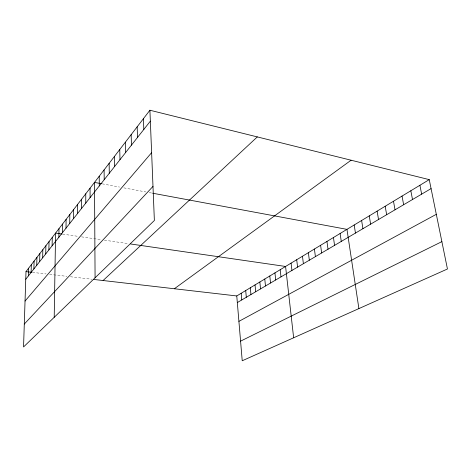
<?xml version="1.0" encoding="UTF-8"?>
<svg xmlns="http://www.w3.org/2000/svg" width="471" height="471" viewBox="0 0 471 471"><rect width="100%" height="100%" fill="white"/><g stroke="black" fill="none" stroke-linecap="round" stroke-linejoin="round"><path stroke-width="0.35" stroke-dasharray="2.35 1.77" d="M32.499 272.373L46.076 273.945M49.585 274.346L66.964 276.353M70.379 276.748L91.757 279.215M62.608 234.111L77.886 236.324M81.512 236.848L101.601 239.763M104.415 240.175L128.63 243.684M102.219 183.837L119.54 187.064M123.838 187.858L145.763 191.938M149.219 192.58L151.986 193.098"/><path stroke-width="0.71" d="M81.583 208.417L81.595 199.209M77.515 213.581L77.55 204.479M73.564 218.591L73.623 209.595M69.732 223.454L69.808 214.564M66.011 228.182L66.099 219.392M62.39 232.774L62.496 224.09M58.869 237.237L58.993 228.653M54.212 317.307L55.584 233.092L61.907 234.005M52.116 245.803L52.269 237.408M48.878 249.918L49.043 241.611M45.716 253.922L45.899 245.709M42.643 257.825L42.837 249.701M39.646 261.623L39.852 253.586M36.726 265.332L36.938 257.378M31.104 272.468L31.333 264.673M33.883 268.941L34.106 261.069M28.395 275.906L28.637 268.193M149.908 110.232L25.999 271.626L23.55 346.95L154.37 220.475L149.908 110.232L429.246 179.628L447.45 268.994L242.229 360.768L236.766 295.953L429.246 179.628M25.752 279.256L150.349 121.159M25.045 301.046L151.627 152.651M24.298 324.054L152.993 186.398M103.084 280.522L257.307 136.908M174.352 288.752L351.107 160.211M237.319 302.559L431.077 188.6M238.909 321.363L436.317 214.317M240.575 341.151L441.88 241.635M25.999 271.626L31.775 272.291M93.906 279.462L236.766 295.953M130.673 243.984L285.579 266.456L293.645 337.778M101.518 183.708L94.5 182.407L95.083 277.796M152.675 193.222L346.956 229.359L358.896 308.593M419.902 185.274L421.657 194.14M410.836 190.755L412.514 199.516M402.034 196.071L403.647 204.732M393.485 201.241L395.028 209.801M385.178 206.257L386.662 214.723M377.106 211.138L378.531 219.51M369.258 215.883L370.618 224.155M361.622 220.499L362.929 228.682M354.192 224.985L355.446 233.08M340.115 233.492L341.275 241.417M333.45 237.525L334.563 245.362M326.945 241.452L328.016 249.212M320.604 245.285L321.634 252.968M314.41 249.029L315.405 256.636M308.37 252.68L309.323 260.21M302.47 256.248L303.389 263.701M296.706 259.727L297.59 267.11M291.078 263.13L291.932 270.442M280.204 269.7L280.987 276.877M274.946 272.88L275.7 279.986M269.806 275.988L270.531 283.024M264.773 279.026L265.479 285.997M259.857 281.999L260.528 288.906M255.041 284.908L255.688 291.755M250.325 287.757L250.949 294.54M245.709 290.548L246.315 297.272M241.193 293.28L241.77 299.939M143.419 118.68L143.808 129.46M137.173 126.823L137.514 137.45M131.156 134.659L131.45 145.139M125.351 142.218L125.61 152.557M119.758 149.507L119.975 159.704M114.353 156.543L114.535 166.604M109.137 163.337L109.284 173.269M104.091 169.907L104.209 179.71M99.216 176.26L99.304 185.933M90.061 188.182L90.096 197.614M85.763 193.781L85.775 203.101"/></g></svg>
